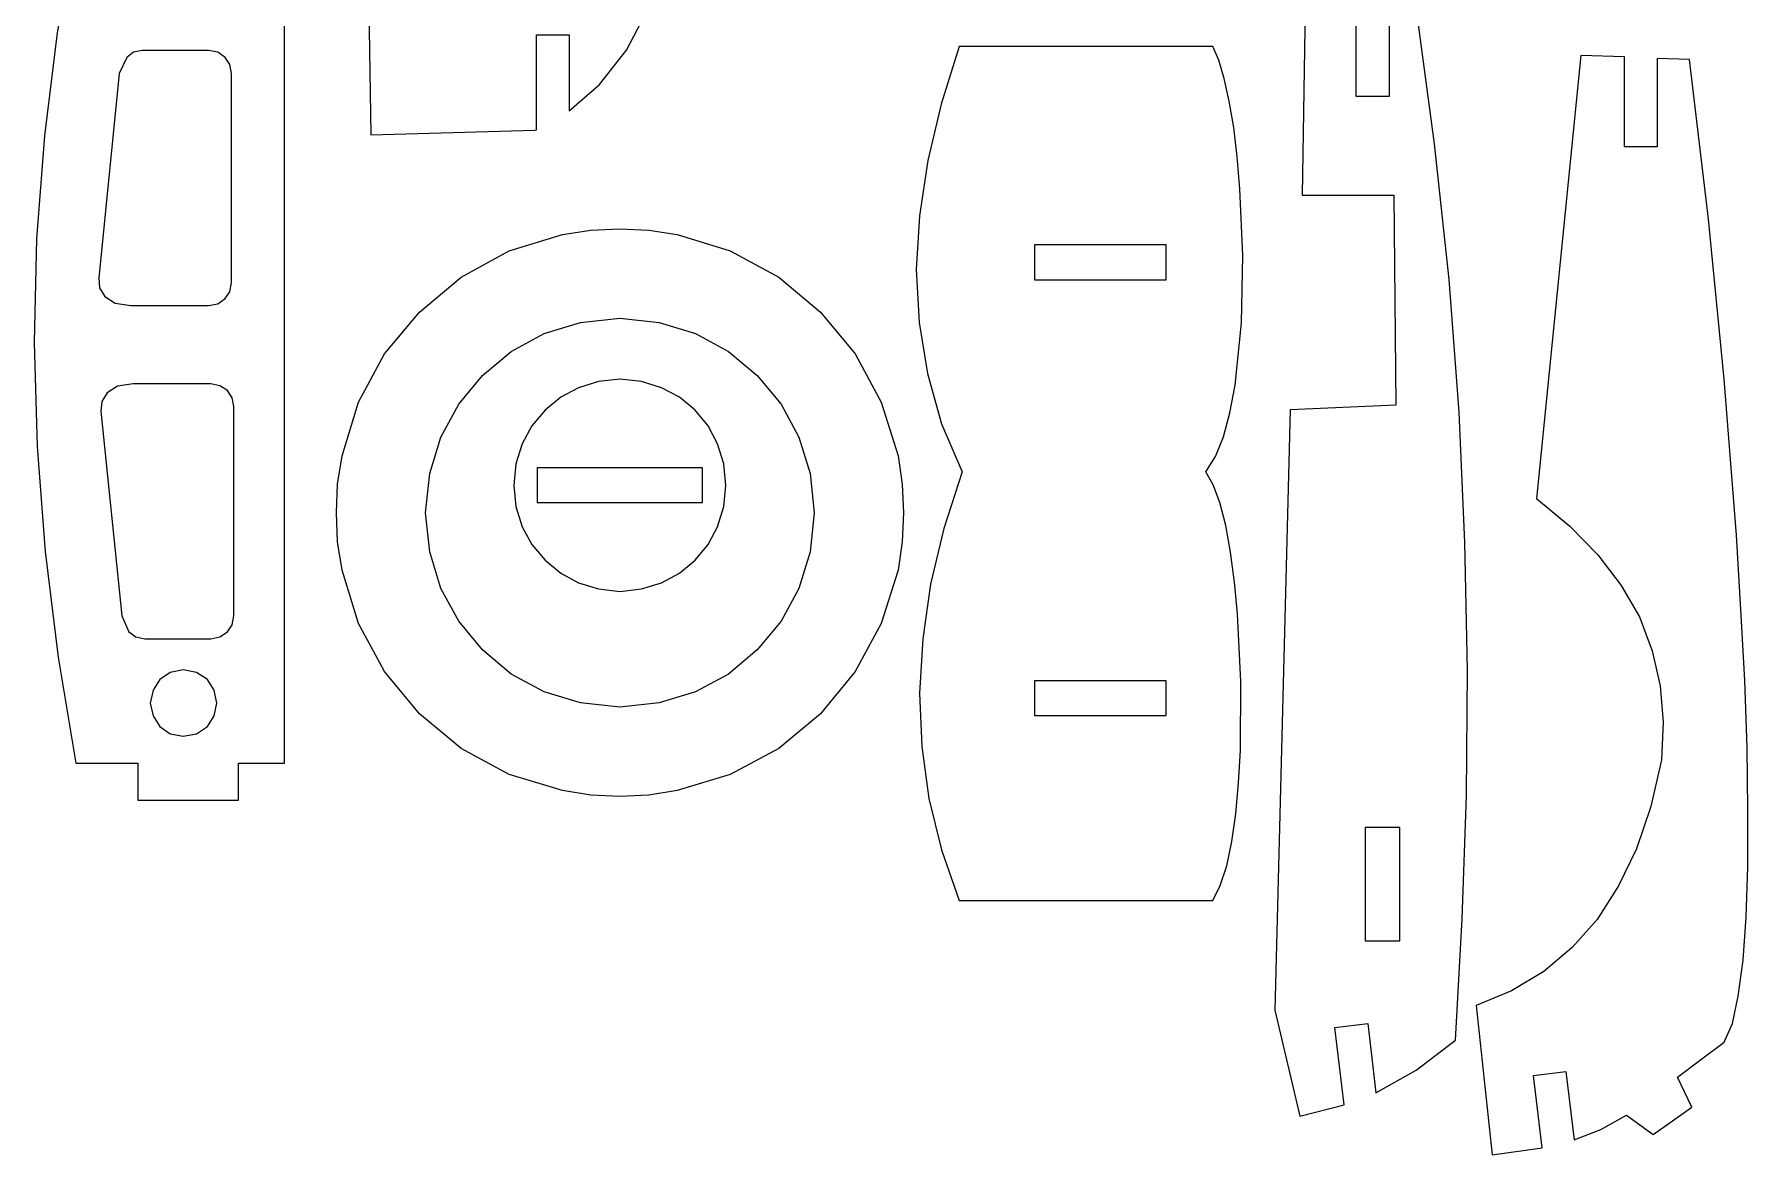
# Model space of a CAD drawing. Header units: millimetres. Extents: x -414 to 680, y -96 to 670.
# Drawn here: x -410.4 to -213.6, y -95.8 to 32.8 of the extents above; entities that cross this region are included whole.
import ezdxf

# ---------------------------------------------------------------- set-up
doc = ezdxf.new("R2010")
doc.units = ezdxf.units.MM
doc.header["$MEASUREMENT"] = 0
doc.layers.add('Camada 1', color=7, linetype='Continuous')

msp = doc.modelspace()

# ---------------------------------------------------------------- linework, layer by layer
at = {"layer": 'Camada 1', "color": 250, "lineweight": 9}
for points, knots in [([(-372.0367, 40.6707), (-372.0367, 40.6707), (-365.7243, 43.1401), (-365.7243, 43.1401), (-365.7243, 43.1401), (-365.7243, 43.1401), (-360.2936, 46.2433), (-360.2936, 46.2433), (-360.2936, 46.2433), (-360.2936, 46.2433), (-355.6728, 49.9464), (-355.6728, 49.9464), (-355.6728, 49.9464), (-355.6728, 49.9464), (-352.0057, 54.3193), (-352.0057, 54.3193), (-352.0057, 54.3193), (-352.0057, 54.3193), (-349.2544, 59.398), (-349.2544, 59.398), (-349.2544, 59.398), (-349.2544, 59.398), (-347.5248, 65.2186), (-347.5248, 65.2186), (-347.5248, 65.2186), (-347.5248, 65.2186), (-346.891, 71.7789), (-346.891, 71.7789), (-346.891, 71.7789), (-346.891, 71.7789), (-347.2429, 79.1851), (-347.2429, 79.1851), (-347.2429, 79.1851), (-347.2429, 79.1851), (-348.9005, 83.1701), (-348.9005, 83.1701), (-348.9005, 83.1701), (-348.9005, 83.1701), (-350.7, 86.7672), (-350.7, 86.7672), (-350.7, 86.7672), (-350.7, 86.7672), (-352.6755, 89.9764), (-352.6755, 89.9764), (-352.6755, 89.9764), (-352.6755, 89.9764), (-354.721, 92.8337), (-354.721, 92.8337), (-354.721, 92.8337), (-354.721, 92.8337), (-356.9425, 95.373), (-356.9425, 95.373), (-356.9425, 95.373), (-356.9425, 95.373), (-359.3399, 97.5945), (-359.3399, 97.5945), (-359.3399, 97.5945), (-359.3399, 97.5945), (-364.3486, 101.0876), (-364.3486, 101.0876), (-364.3486, 101.0876), (-364.3486, 101.0876), (-369.8512, 103.415), (-369.8512, 103.415), (-369.8512, 103.415), (-369.8512, 103.415), (-375.7398, 104.7187), (-375.7398, 104.7187), (-375.7398, 104.7187), (-375.7398, 104.7187), (-382.0182, 105.1066), (-382.0182, 105.1066), (-382.0182, 105.1066), (-382.0182, 105.1066), (-388.5786, 104.6487), (-388.5786, 104.6487), (-388.5786, 104.6487), (-388.5786, 104.6487), (-388.5786, 112.7967), (-388.5786, 112.7967), (-388.5786, 112.7967), (-388.5786, 112.7967), (-386.3211, 115.7939), (-386.3211, 115.7939), (-386.3211, 115.7939), (-386.3211, 115.7939), (-383.6058, 117.8034), (-383.6058, 117.8034), (-383.6058, 117.8034), (-383.6058, 117.8034), (-380.3966, 118.8272), (-380.3966, 118.8272), (-380.3966, 118.8272), (-380.3966, 118.8272), (-376.6935, 118.8272), (-376.6935, 118.8272), (-376.6935, 118.8272), (-376.6935, 118.8272), (-376.6935, 112.0549), (-376.6935, 112.0549), (-376.6935, 112.0549), (-376.6935, 112.0549), (-372.9185, 112.0549), (-372.9185, 112.0549), (-372.9185, 112.0549), (-372.9185, 112.0549), (-372.9185, 118.0154), (-372.9185, 118.0154), (-372.9185, 118.0154), (-372.9185, 118.0154), (-372.4966, 117.9094), (-372.4966, 117.9094), (-372.4966, 117.9094), (-372.4966, 117.9094), (-364.9125, 113.1126), (-364.9125, 113.1126), (-364.9125, 113.1126), (-364.9125, 113.1126), (-358.2821, 108.2118), (-358.2821, 108.2118), (-358.2821, 108.2118), (-358.2821, 108.2118), (-352.5336, 103.3091), (-352.5336, 103.3091), (-352.5336, 103.3091), (-352.5336, 103.3091), (-347.7728, 98.4063), (-347.7728, 98.4063), (-347.7728, 98.4063), (-347.7728, 98.4063), (-343.8937, 93.3975), (-343.8937, 93.3975), (-343.8937, 93.3975), (-343.8937, 93.3975), (-340.8605, 88.4608), (-340.8605, 88.4608), (-340.8605, 88.4608), (-340.8605, 88.4608), (-338.673, 83.416), (-338.673, 83.416), (-338.673, 83.416), (-338.673, 83.416), (-337.3674, 78.4093), (-337.3674, 78.4093), (-337.3674, 78.4093), (-337.3674, 78.4093), (-336.6635, 72.6247), (-336.6635, 72.6247), (-336.6635, 72.6247), (-336.6635, 72.6247), (-336.2036, 67.2281), (-336.2036, 67.2281), (-336.2036, 67.2281), (-336.2036, 67.2281), (-335.9577, 62.1494), (-335.9577, 62.1494), (-335.9577, 62.1494), (-335.9577, 62.1494), (-335.9577, 57.4245), (-335.9577, 57.4245), (-335.9577, 57.4245), (-335.9577, 57.4245), (-336.1337, 53.1216), (-336.1337, 53.1216), (-336.1337, 53.1216), (-336.1337, 53.1216), (-336.5216, 49.0306), (-336.5216, 49.0306), (-336.5216, 49.0306), (-336.5216, 49.0306), (-337.8612, 41.8704), (-337.8612, 41.8704), (-337.8612, 41.8704), (-337.8612, 41.8704), (-339.8008, 35.9099), (-339.8008, 35.9099), (-339.8008, 35.9099), (-339.8008, 35.9099), (-342.3761, 31.0071), (-342.3761, 31.0071), (-342.3761, 31.0071), (-342.3761, 31.0071), (-345.4793, 27.0581), (-345.4793, 27.0581), (-345.4793, 27.0581), (-345.4793, 27.0581), (-348.9725, 24.0589), (-348.9725, 24.0589), (-348.9725, 24.0589), (-348.9725, 24.0589), (-348.9725, 32.7707), (-348.9725, 32.7707), (-348.9725, 32.7707), (-348.9725, 32.7707), (-352.7095, 32.7707), (-352.7095, 32.7707), (-352.7095, 32.7707), (-352.7095, 32.7707), (-352.7095, 21.8734), (-352.7095, 21.8734), (-352.7095, 21.8734), (-352.7095, 21.8734), (-352.8855, 21.8374), (-352.8855, 21.8374), (-352.8855, 21.8374), (-352.8855, 21.8374), (-371.7548, 21.3076), (-371.7548, 21.3076), (-371.7548, 21.3076), (-371.7548, 21.3076), (-372.0367, 40.6707), (-372.0367, 40.6707)], [0, 0, 0, 0, 0.01851852, 0.01851852, 0.01851852, 0.01851852, 0.03703704, 0.03703704, 0.03703704, 0.03703704, 0.05555556, 0.05555556, 0.05555556, 0.05555556, 0.07407407, 0.07407407, 0.07407407, 0.07407407, 0.09259259, 0.09259259, 0.09259259, 0.09259259, 0.11111111, 0.11111111, 0.11111111, 0.11111111, 0.12962963, 0.12962963, 0.12962963, 0.12962963, 0.14814815, 0.14814815, 0.14814815, 0.14814815, 0.16666667, 0.16666667, 0.16666667, 0.16666667, 0.18518519, 0.18518519, 0.18518519, 0.18518519, 0.2037037, 0.2037037, 0.2037037, 0.2037037, 0.22222222, 0.22222222, 0.22222222, 0.22222222, 0.24074074, 0.24074074, 0.24074074, 0.24074074, 0.25925926, 0.25925926, 0.25925926, 0.25925926, 0.27777778, 0.27777778, 0.27777778, 0.27777778, 0.2962963, 0.2962963, 0.2962963, 0.2962963, 0.31481481, 0.31481481, 0.31481481, 0.31481481, 0.33333333, 0.33333333, 0.33333333, 0.33333333, 0.35185185, 0.35185185, 0.35185185, 0.35185185, 0.37037037, 0.37037037, 0.37037037, 0.37037037, 0.38888889, 0.38888889, 0.38888889, 0.38888889, 0.40740741, 0.40740741, 0.40740741, 0.40740741, 0.42592593, 0.42592593, 0.42592593, 0.42592593, 0.44444444, 0.44444444, 0.44444444, 0.44444444, 0.46296296, 0.46296296, 0.46296296, 0.46296296, 0.48148148, 0.48148148, 0.48148148, 0.48148148, 0.5, 0.5, 0.5, 0.5, 0.51851852, 0.51851852, 0.51851852, 0.51851852, 0.53703704, 0.53703704, 0.53703704, 0.53703704, 0.55555556, 0.55555556, 0.55555556, 0.55555556, 0.57407407, 0.57407407, 0.57407407, 0.57407407, 0.59259259, 0.59259259, 0.59259259, 0.59259259, 0.61111111, 0.61111111, 0.61111111, 0.61111111, 0.62962963, 0.62962963, 0.62962963, 0.62962963, 0.64814815, 0.64814815, 0.64814815, 0.64814815, 0.66666667, 0.66666667, 0.66666667, 0.66666667, 0.68518519, 0.68518519, 0.68518519, 0.68518519, 0.7037037, 0.7037037, 0.7037037, 0.7037037, 0.72222222, 0.72222222, 0.72222222, 0.72222222, 0.74074074, 0.74074074, 0.74074074, 0.74074074, 0.75925926, 0.75925926, 0.75925926, 0.75925926, 0.77777778, 0.77777778, 0.77777778, 0.77777778, 0.7962963, 0.7962963, 0.7962963, 0.7962963, 0.81481481, 0.81481481, 0.81481481, 0.81481481, 0.83333333, 0.83333333, 0.83333333, 0.83333333, 0.85185185, 0.85185185, 0.85185185, 0.85185185, 0.87037037, 0.87037037, 0.87037037, 0.87037037, 0.88888889, 0.88888889, 0.88888889, 0.88888889, 0.90740741, 0.90740741, 0.90740741, 0.90740741, 0.92592593, 0.92592593, 0.92592593, 0.92592593, 0.94444444, 0.94444444, 0.94444444, 0.94444444, 0.96296296, 0.96296296, 0.96296296, 0.96296296, 1, 1, 1, 1]), ([(-397.9965, 48.6565), (-397.9965, 48.6565), (-386.8852, 49.0804), (-386.8852, 49.0804), (-386.8852, 49.0804), (-386.8852, 49.0804), (-386.9572, 44.7074), (-386.9572, 44.7074), (-386.9572, 44.7074), (-386.9572, 44.7074), (-381.6665, 44.7074), (-381.6665, 44.7074), (-381.6665, 44.7074), (-381.6665, 44.7074), (-381.6665, -50.8727), (-381.6665, -50.8727), (-381.6665, -50.8727), (-381.6665, -50.8727), (-386.9572, -50.8727), (-386.9572, -50.8727), (-386.9572, -50.8727), (-386.9572, -50.8727), (-386.9572, -55.1036), (-386.9572, -55.1036), (-386.9572, -55.1036), (-386.9572, -55.1036), (-398.5243, -55.1036), (-398.5243, -55.1036), (-398.5243, -55.1036), (-398.5243, -55.1036), (-398.5243, -50.8727), (-398.5243, -50.8727), (-398.5243, -50.8727), (-398.5243, -50.8727), (-405.6486, -50.8727), (-405.6486, -50.8727), (-405.6486, -50.8727), (-405.6486, -50.8727), (-407.6601, -38.7037), (-407.6601, -38.7037), (-407.6601, -38.7037), (-407.6601, -38.7037), (-409.1757, -26.5727), (-409.1757, -26.5727), (-409.1757, -26.5727), (-409.1757, -26.5727), (-410.0575, -14.5098), (-410.0575, -14.5098), (-410.0575, -14.5098), (-410.0575, -14.5098), (-410.4094, -2.5547), (-410.4094, -2.5547), (-410.4094, -2.5547), (-410.4094, -2.5547), (-410.1634, 9.3663), (-410.1634, 9.3663), (-410.1634, 9.3663), (-410.1634, 9.3663), (-409.2457, 21.1813), (-409.2457, 21.1813), (-409.2457, 21.1813), (-409.2457, 21.1813), (-407.766, 32.9964), (-407.766, 32.9964), (-407.766, 32.9964), (-407.766, 32.9964), (-405.6486, 44.7074), (-405.6486, 44.7074), (-405.6486, 44.7074), (-405.6486, 44.7074), (-398.5243, 44.7074), (-398.5243, 44.7074), (-398.5243, 44.7074), (-398.5243, 44.7074), (-397.9965, 48.6565), (-397.9965, 48.6565)], [0, 0, 0, 0, 0.05, 0.05, 0.05, 0.05, 0.1, 0.1, 0.1, 0.1, 0.15, 0.15, 0.15, 0.15, 0.2, 0.2, 0.2, 0.2, 0.25, 0.25, 0.25, 0.25, 0.3, 0.3, 0.3, 0.3, 0.35, 0.35, 0.35, 0.35, 0.4, 0.4, 0.4, 0.4, 0.45, 0.45, 0.45, 0.45, 0.5, 0.5, 0.5, 0.5, 0.55, 0.55, 0.55, 0.55, 0.6, 0.6, 0.6, 0.6, 0.65, 0.65, 0.65, 0.65, 0.7, 0.7, 0.7, 0.7, 0.75, 0.75, 0.75, 0.75, 0.8, 0.8, 0.8, 0.8, 0.85, 0.85, 0.85, 0.85, 0.9, 0.9, 0.9, 0.9, 1, 1, 1, 1]), ([(-267.8694, -79.2261), (-267.8694, -79.2261), (-266.1418, -10.2753), (-266.1418, -10.2753), (-266.1418, -10.2753), (-266.1418, -10.2753), (-253.9749, -9.7455), (-253.9749, -9.7455), (-253.9749, -9.7455), (-253.9749, -9.7455), (-254.2208, 14.3785), (-254.2208, 14.3785), (-254.2208, 14.3785), (-254.2208, 14.3785), (-264.7322, 14.3785), (-264.7322, 14.3785), (-264.7322, 14.3785), (-264.7322, 14.3785), (-264.4143, 35.9271), (-264.4143, 35.9271), (-264.4143, 35.9271), (-264.4143, 35.9271), (-258.5237, 36.0691), (-258.5237, 36.0691), (-258.5237, 36.0691), (-258.5237, 36.0691), (-258.5237, 25.6997), (-258.5237, 25.6997), (-258.5237, 25.6997), (-258.5237, 25.6997), (-254.7507, 25.6997), (-254.7507, 25.6997), (-254.7507, 25.6997), (-254.7507, 25.6997), (-254.7507, 36.1391), (-254.7507, 36.1391), (-254.7507, 36.1391), (-254.7507, 36.1391), (-251.6814, 36.209), (-251.6814, 36.209), (-251.6814, 36.209), (-251.6814, 36.209), (-249.53, 20.269), (-249.53, 20.269), (-249.53, 20.269), (-249.53, 20.269), (-247.8724, 4.6789), (-247.8724, 4.6789), (-247.8724, 4.6789), (-247.8724, 4.6789), (-246.7087, -10.5573), (-246.7087, -10.5573), (-246.7087, -10.5573), (-246.7087, -10.5573), (-246.0389, -25.5115), (-246.0389, -25.5115), (-246.0389, -25.5115), (-246.0389, -25.5115), (-245.7569, -40.1819), (-245.7569, -40.1819), (-245.7569, -40.1819), (-245.7569, -40.1819), (-245.8629, -54.5723), (-245.8629, -54.5723), (-245.8629, -54.5723), (-245.8629, -54.5723), (-246.3568, -68.7507), (-246.3568, -68.7507), (-246.3568, -68.7507), (-246.3568, -68.7507), (-247.1326, -82.6812), (-247.1326, -82.6812), (-247.1326, -82.6812), (-247.1326, -82.6812), (-251.6475, -86.1384), (-251.6475, -86.1384), (-251.6475, -86.1384), (-251.6475, -86.1384), (-256.2663, -88.7117), (-256.2663, -88.7117), (-256.2663, -88.7117), (-256.2663, -88.7117), (-257.2201, -80.7777), (-257.2201, -80.7777), (-257.2201, -80.7777), (-257.2201, -80.7777), (-260.9931, -81.2356), (-260.9931, -81.2356), (-260.9931, -81.2356), (-260.9931, -81.2356), (-259.9354, -90.1234), (-259.9354, -90.1234), (-259.9354, -90.1234), (-259.9354, -90.1234), (-265.0141, -91.4291), (-265.0141, -91.4291), (-265.0141, -91.4291), (-265.0141, -91.4291), (-267.8694, -79.2261), (-267.8694, -79.2261)], [0, 0, 0, 0, 0.03846154, 0.03846154, 0.03846154, 0.03846154, 0.07692308, 0.07692308, 0.07692308, 0.07692308, 0.11538462, 0.11538462, 0.11538462, 0.11538462, 0.15384615, 0.15384615, 0.15384615, 0.15384615, 0.19230769, 0.19230769, 0.19230769, 0.19230769, 0.23076923, 0.23076923, 0.23076923, 0.23076923, 0.26923077, 0.26923077, 0.26923077, 0.26923077, 0.30769231, 0.30769231, 0.30769231, 0.30769231, 0.34615385, 0.34615385, 0.34615385, 0.34615385, 0.38461538, 0.38461538, 0.38461538, 0.38461538, 0.42307692, 0.42307692, 0.42307692, 0.42307692, 0.46153846, 0.46153846, 0.46153846, 0.46153846, 0.5, 0.5, 0.5, 0.5, 0.53846154, 0.53846154, 0.53846154, 0.53846154, 0.57692308, 0.57692308, 0.57692308, 0.57692308, 0.61538462, 0.61538462, 0.61538462, 0.61538462, 0.65384615, 0.65384615, 0.65384615, 0.65384615, 0.69230769, 0.69230769, 0.69230769, 0.69230769, 0.73076923, 0.73076923, 0.73076923, 0.73076923, 0.76923077, 0.76923077, 0.76923077, 0.76923077, 0.80769231, 0.80769231, 0.80769231, 0.80769231, 0.84615385, 0.84615385, 0.84615385, 0.84615385, 0.88461538, 0.88461538, 0.88461538, 0.88461538, 0.92307692, 0.92307692, 0.92307692, 0.92307692, 1, 1, 1, 1]), ([(-403.0032, 4.8534), (-403.0032, 4.8534), (-400.6398, 28.3415), (-400.6398, 28.3415), (-400.6398, 28.3415), (-400.6398, 28.3415), (-399.794, 30.1751), (-399.794, 30.1751), (-399.794, 30.1751), (-399.794, 30.1751), (-399.0182, 30.7749), (-399.0182, 30.7749), (-399.0182, 30.7749), (-399.0182, 30.7749), (-397.9965, 30.9869), (-397.9965, 30.9869), (-397.9965, 30.9869), (-397.9965, 30.9869), (-390.3784, 30.9869), (-390.3784, 30.9869), (-390.3784, 30.9869), (-390.3784, 30.9869), (-389.3186, 30.7749), (-389.3186, 30.7749), (-389.3186, 30.7749), (-389.3186, 30.7749), (-388.4728, 30.1751), (-388.4728, 30.1751), (-388.4728, 30.1751), (-388.4728, 30.1751), (-387.943, 29.3653), (-387.943, 29.3653), (-387.943, 29.3653), (-387.943, 29.3653), (-387.733, 28.3415), (-387.733, 28.3415), (-387.733, 28.3415), (-387.733, 28.3415), (-387.733, 4.3235), (-387.733, 4.3235), (-387.733, 4.3235), (-387.733, 4.3235), (-387.943, 3.2658), (-387.943, 3.2658), (-387.943, 3.2658), (-387.943, 3.2658), (-388.4728, 2.49), (-388.4728, 2.49), (-388.4728, 2.49), (-388.4728, 2.49), (-389.3186, 1.8901), (-389.3186, 1.8901), (-389.3186, 1.8901), (-389.3186, 1.8901), (-390.3784, 1.6782), (-390.3784, 1.6782), (-390.3784, 1.6782), (-390.3784, 1.6782), (-399.3001, 1.6782), (-399.3001, 1.6782), (-399.3001, 1.6782), (-399.3001, 1.6782), (-401.1337, 1.9601), (-401.1337, 1.9601), (-401.1337, 1.9601), (-401.1337, 1.9601), (-402.2974, 2.7359), (-402.2974, 2.7359), (-402.2974, 2.7359), (-402.2974, 2.7359), (-402.8972, 3.7237), (-402.8972, 3.7237), (-402.8972, 3.7237), (-402.8972, 3.7237), (-403.0032, 4.8534), (-403.0032, 4.8534)], [0, 0, 0, 0, 0.05, 0.05, 0.05, 0.05, 0.1, 0.1, 0.1, 0.1, 0.15, 0.15, 0.15, 0.15, 0.2, 0.2, 0.2, 0.2, 0.25, 0.25, 0.25, 0.25, 0.3, 0.3, 0.3, 0.3, 0.35, 0.35, 0.35, 0.35, 0.4, 0.4, 0.4, 0.4, 0.45, 0.45, 0.45, 0.45, 0.5, 0.5, 0.5, 0.5, 0.55, 0.55, 0.55, 0.55, 0.6, 0.6, 0.6, 0.6, 0.65, 0.65, 0.65, 0.65, 0.7, 0.7, 0.7, 0.7, 0.75, 0.75, 0.75, 0.75, 0.8, 0.8, 0.8, 0.8, 0.85, 0.85, 0.85, 0.85, 0.9, 0.9, 0.9, 0.9, 1, 1, 1, 1]), ([(-306.2065, 24.7967), (-306.2065, 24.7967), (-304.161, 31.429), (-304.161, 31.429), (-304.161, 31.429), (-304.161, 31.429), (-274.9943, 31.429), (-274.9943, 31.429), (-274.9943, 31.429), (-274.9943, 31.429), (-274.3245, 29.8754), (-274.3245, 29.8754), (-274.3245, 29.8754), (-274.3245, 29.8754), (-273.6886, 27.7599), (-273.6886, 27.7599), (-273.6886, 27.7599), (-273.6886, 27.7599), (-273.1248, 25.1506), (-273.1248, 25.1506), (-273.1248, 25.1506), (-273.1248, 25.1506), (-272.5949, 22.1514), (-272.5949, 22.1514), (-272.5949, 22.1514), (-272.5949, 22.1514), (-272.207, 18.7662), (-272.207, 18.7662), (-272.207, 18.7662), (-272.207, 18.7662), (-271.8891, 15.0991), (-271.8891, 15.0991), (-271.8891, 15.0991), (-271.8891, 15.0991), (-271.5731, 7.445), (-271.5731, 7.445), (-271.5731, 7.445), (-271.5731, 7.445), (-271.7131, -0.313), (-271.7131, -0.313), (-271.7131, -0.313), (-271.7131, -0.313), (-272.4549, -7.4732), (-272.4549, -7.4732), (-272.4549, -7.4732), (-272.4549, -7.4732), (-273.0548, -10.6484), (-273.0548, -10.6484), (-273.0548, -10.6484), (-273.0548, -10.6484), (-273.7946, -13.3998), (-273.7946, -13.3998), (-273.7946, -13.3998), (-273.7946, -13.3998), (-274.7124, -15.6552), (-274.7124, -15.6552), (-274.7124, -15.6552), (-274.7124, -15.6552), (-275.8041, -17.4188), (-275.8041, -17.4188), (-275.8041, -17.4188), (-275.8041, -17.4188), (-274.9583, -18.9004), (-274.9583, -18.9004), (-274.9583, -18.9004), (-274.9583, -18.9004), (-274.2185, -20.9459), (-274.2185, -20.9459), (-274.2185, -20.9459), (-274.2185, -20.9459), (-273.5127, -23.5912), (-273.5127, -23.5912), (-273.5127, -23.5912), (-273.5127, -23.5912), (-272.9828, -26.6245), (-272.9828, -26.6245), (-272.9828, -26.6245), (-272.9828, -26.6245), (-272.5249, -30.0816), (-272.5249, -30.0816), (-272.5249, -30.0816), (-272.5249, -30.0816), (-272.173, -33.7147), (-272.173, -33.7147), (-272.173, -33.7147), (-272.173, -33.7147), (-271.7851, -41.5087), (-271.7851, -41.5087), (-271.7851, -41.5087), (-271.7851, -41.5087), (-271.8191, -49.3728), (-271.8191, -49.3728), (-271.8191, -49.3728), (-271.8191, -49.3728), (-272.067, -53.1118), (-272.067, -53.1118), (-272.067, -53.1118), (-272.067, -53.1118), (-272.3489, -56.6729), (-272.3489, -56.6729), (-272.3489, -56.6729), (-272.3489, -56.6729), (-272.8428, -59.8481), (-272.8428, -59.8481), (-272.8428, -59.8481), (-272.8428, -59.8481), (-273.4067, -62.6694), (-273.4067, -62.6694), (-273.4067, -62.6694), (-273.4067, -62.6694), (-274.1825, -64.9269), (-274.1825, -64.9269), (-274.1825, -64.9269), (-274.1825, -64.9269), (-274.9943, -66.6544), (-274.9943, -66.6544), (-274.9943, -66.6544), (-274.9943, -66.6544), (-304.161, -66.6544), (-304.161, -66.6544), (-304.161, -66.6544), (-304.161, -66.6544), (-306.1705, -60.8359), (-306.1705, -60.8359), (-306.1705, -60.8359), (-306.1705, -60.8359), (-307.6181, -54.9094), (-307.6181, -54.9094), (-307.6181, -54.9094), (-307.6181, -54.9094), (-308.4279, -48.9509), (-308.4279, -48.9509), (-308.4279, -48.9509), (-308.4279, -48.9509), (-308.7099, -42.8124), (-308.7099, -42.8124), (-308.7099, -42.8124), (-308.7099, -42.8124), (-308.322, -36.606), (-308.322, -36.606), (-308.322, -36.606), (-308.322, -36.606), (-307.4402, -30.3275), (-307.4402, -30.3275), (-307.4402, -30.3275), (-307.4402, -30.3275), (-305.9246, -23.9091), (-305.9246, -23.9091), (-305.9246, -23.9091), (-305.9246, -23.9091), (-303.8091, -17.4188), (-303.8091, -17.4188), (-303.8091, -17.4188), (-303.8091, -17.4188), (-306.1705, -11.8821), (-306.1705, -11.8821), (-306.1705, -11.8821), (-306.1705, -11.8821), (-307.7941, -6.1336), (-307.7941, -6.1336), (-307.7941, -6.1336), (-307.7941, -6.1336), (-308.7458, -0.2431), (-308.7458, -0.2431), (-308.7458, -0.2431), (-308.7458, -0.2431), (-309.0978, 5.8234), (-309.0978, 5.8234), (-309.0978, 5.8234), (-309.0978, 5.8234), (-308.7099, 11.9939), (-308.7099, 11.9939), (-308.7099, 11.9939), (-308.7099, 11.9939), (-307.7581, 18.3423), (-307.7581, 18.3423), (-307.7581, 18.3423), (-307.7581, 18.3423), (-306.2065, 24.7967), (-306.2065, 24.7967)], [0, 0, 0, 0, 0.02173913, 0.02173913, 0.02173913, 0.02173913, 0.04347826, 0.04347826, 0.04347826, 0.04347826, 0.06521739, 0.06521739, 0.06521739, 0.06521739, 0.08695652, 0.08695652, 0.08695652, 0.08695652, 0.10869565, 0.10869565, 0.10869565, 0.10869565, 0.13043478, 0.13043478, 0.13043478, 0.13043478, 0.15217391, 0.15217391, 0.15217391, 0.15217391, 0.17391304, 0.17391304, 0.17391304, 0.17391304, 0.19565217, 0.19565217, 0.19565217, 0.19565217, 0.2173913, 0.2173913, 0.2173913, 0.2173913, 0.23913043, 0.23913043, 0.23913043, 0.23913043, 0.26086957, 0.26086957, 0.26086957, 0.26086957, 0.2826087, 0.2826087, 0.2826087, 0.2826087, 0.30434783, 0.30434783, 0.30434783, 0.30434783, 0.32608696, 0.32608696, 0.32608696, 0.32608696, 0.34782609, 0.34782609, 0.34782609, 0.34782609, 0.36956522, 0.36956522, 0.36956522, 0.36956522, 0.39130435, 0.39130435, 0.39130435, 0.39130435, 0.41304348, 0.41304348, 0.41304348, 0.41304348, 0.43478261, 0.43478261, 0.43478261, 0.43478261, 0.45652174, 0.45652174, 0.45652174, 0.45652174, 0.47826087, 0.47826087, 0.47826087, 0.47826087, 0.5, 0.5, 0.5, 0.5, 0.52173913, 0.52173913, 0.52173913, 0.52173913, 0.54347826, 0.54347826, 0.54347826, 0.54347826, 0.56521739, 0.56521739, 0.56521739, 0.56521739, 0.58695652, 0.58695652, 0.58695652, 0.58695652, 0.60869565, 0.60869565, 0.60869565, 0.60869565, 0.63043478, 0.63043478, 0.63043478, 0.63043478, 0.65217391, 0.65217391, 0.65217391, 0.65217391, 0.67391304, 0.67391304, 0.67391304, 0.67391304, 0.69565217, 0.69565217, 0.69565217, 0.69565217, 0.7173913, 0.7173913, 0.7173913, 0.7173913, 0.73913043, 0.73913043, 0.73913043, 0.73913043, 0.76086957, 0.76086957, 0.76086957, 0.76086957, 0.7826087, 0.7826087, 0.7826087, 0.7826087, 0.80434783, 0.80434783, 0.80434783, 0.80434783, 0.82608696, 0.82608696, 0.82608696, 0.82608696, 0.84782609, 0.84782609, 0.84782609, 0.84782609, 0.86956522, 0.86956522, 0.86956522, 0.86956522, 0.89130435, 0.89130435, 0.89130435, 0.89130435, 0.91304348, 0.91304348, 0.91304348, 0.91304348, 0.93478261, 0.93478261, 0.93478261, 0.93478261, 0.95652174, 0.95652174, 0.95652174, 0.95652174, 1, 1, 1, 1]), ([(-242.8996, -95.838), (-242.8996, -95.838), (-244.7692, -78.6962), (-244.7692, -78.6962), (-244.7692, -78.6962), (-244.7692, -78.6962), (-240.6782, -77.0027), (-240.6782, -77.0027), (-240.6782, -77.0027), (-240.6782, -77.0027), (-236.9751, -74.7812), (-236.9751, -74.7812), (-236.9751, -74.7812), (-236.9751, -74.7812), (-233.7299, -72.0299), (-233.7299, -72.0299), (-233.7299, -72.0299), (-233.7299, -72.0299), (-230.8387, -68.8207), (-230.8387, -68.8207), (-230.8387, -68.8207), (-230.8387, -68.8207), (-228.4053, -64.9757), (-228.4053, -64.9757), (-228.4053, -64.9757), (-228.4053, -64.9757), (-226.3238, -60.7087), (-226.3238, -60.7087), (-226.3238, -60.7087), (-226.3238, -60.7087), (-224.7002, -55.842), (-224.7002, -55.842), (-224.7002, -55.842), (-224.7002, -55.842), (-223.4665, -50.4813), (-223.4665, -50.4813), (-223.4665, -50.4813), (-223.4665, -50.4813), (-223.2546, -46.1424), (-223.2546, -46.1424), (-223.2546, -46.1424), (-223.2546, -46.1424), (-223.6085, -41.9814), (-223.6085, -41.9814), (-223.6085, -41.9814), (-223.6085, -41.9814), (-224.5242, -37.9604), (-224.5242, -37.9604), (-224.5242, -37.9604), (-224.5242, -37.9604), (-226.0059, -34.0814), (-226.0059, -34.0814), (-226.0059, -34.0814), (-226.0059, -34.0814), (-228.0873, -30.4483), (-228.0873, -30.4483), (-228.0873, -30.4483), (-228.0873, -30.4483), (-230.7667, -26.9572), (-230.7667, -26.9572), (-230.7667, -26.9572), (-230.7667, -26.9572), (-234.0119, -23.642), (-234.0119, -23.642), (-234.0119, -23.642), (-234.0119, -23.642), (-237.8209, -20.4668), (-237.8209, -20.4668), (-237.8209, -20.4668), (-237.8209, -20.4668), (-232.7422, 30.3905), (-232.7422, 30.3905), (-232.7422, 30.3905), (-232.7422, 30.3905), (-227.6994, 30.2505), (-227.6994, 30.2505), (-227.6994, 30.2505), (-227.6994, 30.2505), (-227.6994, 19.9151), (-227.6994, 19.9151), (-227.6994, 19.9151), (-227.6994, 19.9151), (-223.9604, 19.9151), (-223.9604, 19.9151), (-223.9604, 19.9151), (-223.9604, 19.9151), (-223.9604, 30.0726), (-223.9604, 30.0726), (-223.9604, 30.0726), (-223.9604, 30.0726), (-220.2573, 29.9326), (-220.2573, 29.9326), (-220.2573, 29.9326), (-220.2573, 29.9326), (-218.0699, 11.5932), (-218.0699, 11.5932), (-218.0699, 11.5932), (-218.0699, 11.5932), (-216.2723, -6.7822), (-216.2723, -6.7822), (-216.2723, -6.7822), (-216.2723, -6.7822), (-214.8607, -24.6997), (-214.8607, -24.6997), (-214.8607, -24.6997), (-214.8607, -24.6997), (-214.3328, -33.2336), (-214.3328, -33.2336), (-214.3328, -33.2336), (-214.3328, -33.2336), (-213.9089, -41.3816), (-213.9089, -41.3816), (-213.9089, -41.3816), (-213.9089, -41.3816), (-213.627, -49.0696), (-213.627, -49.0696), (-213.627, -49.0696), (-213.627, -49.0696), (-213.557, -56.1939), (-213.557, -56.1939), (-213.557, -56.1939), (-213.557, -56.1939), (-213.557, -62.7902), (-213.557, -62.7902), (-213.557, -62.7902), (-213.557, -62.7902), (-213.7329, -68.5388), (-213.7329, -68.5388), (-213.7329, -68.5388), (-213.7329, -68.5388), (-214.0848, -73.5115), (-214.0848, -73.5115), (-214.0848, -73.5115), (-214.0848, -73.5115), (-214.6487, -77.6385), (-214.6487, -77.6385), (-214.6487, -77.6385), (-214.6487, -77.6385), (-215.3205, -80.7777), (-215.3205, -80.7777), (-215.3205, -80.7777), (-215.3205, -80.7777), (-216.2723, -82.8932), (-216.2723, -82.8932), (-216.2723, -82.8932), (-216.2723, -82.8932), (-218.9876, -84.9387), (-218.9876, -84.9387), (-218.9876, -84.9387), (-218.9876, -84.9387), (-221.633, -86.9142), (-221.633, -86.9142), (-221.633, -86.9142), (-221.633, -86.9142), (-219.9754, -90.3693), (-219.9754, -90.3693), (-219.9754, -90.3693), (-219.9754, -90.3693), (-224.4183, -93.5085), (-224.4183, -93.5085), (-224.4183, -93.5085), (-224.4183, -93.5085), (-227.4875, -91.2871), (-227.4875, -91.2871), (-227.4875, -91.2871), (-227.4875, -91.2871), (-230.4148, -92.9447), (-230.4148, -92.9447), (-230.4148, -92.9447), (-230.4148, -92.9447), (-233.484, -94.1444), (-233.484, -94.1444), (-233.484, -94.1444), (-233.484, -94.1444), (-234.4358, -86.2783), (-234.4358, -86.2783), (-234.4358, -86.2783), (-234.4358, -86.2783), (-238.1748, -86.7382), (-238.1748, -86.7382), (-238.1748, -86.7382), (-238.1748, -86.7382), (-237.1871, -95.0601), (-237.1871, -95.0601), (-237.1871, -95.0601), (-237.1871, -95.0601), (-242.8996, -95.838), (-242.8996, -95.838)], [0, 0, 0, 0, 0.02083333, 0.02083333, 0.02083333, 0.02083333, 0.04166667, 0.04166667, 0.04166667, 0.04166667, 0.0625, 0.0625, 0.0625, 0.0625, 0.08333333, 0.08333333, 0.08333333, 0.08333333, 0.10416667, 0.10416667, 0.10416667, 0.10416667, 0.125, 0.125, 0.125, 0.125, 0.14583333, 0.14583333, 0.14583333, 0.14583333, 0.16666667, 0.16666667, 0.16666667, 0.16666667, 0.1875, 0.1875, 0.1875, 0.1875, 0.20833333, 0.20833333, 0.20833333, 0.20833333, 0.22916667, 0.22916667, 0.22916667, 0.22916667, 0.25, 0.25, 0.25, 0.25, 0.27083333, 0.27083333, 0.27083333, 0.27083333, 0.29166667, 0.29166667, 0.29166667, 0.29166667, 0.3125, 0.3125, 0.3125, 0.3125, 0.33333333, 0.33333333, 0.33333333, 0.33333333, 0.35416667, 0.35416667, 0.35416667, 0.35416667, 0.375, 0.375, 0.375, 0.375, 0.39583333, 0.39583333, 0.39583333, 0.39583333, 0.41666667, 0.41666667, 0.41666667, 0.41666667, 0.4375, 0.4375, 0.4375, 0.4375, 0.45833333, 0.45833333, 0.45833333, 0.45833333, 0.47916667, 0.47916667, 0.47916667, 0.47916667, 0.5, 0.5, 0.5, 0.5, 0.52083333, 0.52083333, 0.52083333, 0.52083333, 0.54166667, 0.54166667, 0.54166667, 0.54166667, 0.5625, 0.5625, 0.5625, 0.5625, 0.58333333, 0.58333333, 0.58333333, 0.58333333, 0.60416667, 0.60416667, 0.60416667, 0.60416667, 0.625, 0.625, 0.625, 0.625, 0.64583333, 0.64583333, 0.64583333, 0.64583333, 0.66666667, 0.66666667, 0.66666667, 0.66666667, 0.6875, 0.6875, 0.6875, 0.6875, 0.70833333, 0.70833333, 0.70833333, 0.70833333, 0.72916667, 0.72916667, 0.72916667, 0.72916667, 0.75, 0.75, 0.75, 0.75, 0.77083333, 0.77083333, 0.77083333, 0.77083333, 0.79166667, 0.79166667, 0.79166667, 0.79166667, 0.8125, 0.8125, 0.8125, 0.8125, 0.83333333, 0.83333333, 0.83333333, 0.83333333, 0.85416667, 0.85416667, 0.85416667, 0.85416667, 0.875, 0.875, 0.875, 0.875, 0.89583333, 0.89583333, 0.89583333, 0.89583333, 0.91666667, 0.91666667, 0.91666667, 0.91666667, 0.9375, 0.9375, 0.9375, 0.9375, 0.95833333, 0.95833333, 0.95833333, 0.95833333, 1, 1, 1, 1]), ([(-375.035, -28.6854), (-375.035, -28.6854), (-373.1655, -34.8219), (-373.1655, -34.8219), (-373.1655, -34.8219), (-373.1655, -34.8219), (-370.1662, -40.3245), (-370.1662, -40.3245), (-370.1662, -40.3245), (-370.1662, -40.3245), (-366.1472, -45.1913), (-366.1472, -45.1913), (-366.1472, -45.1913), (-366.1472, -45.1913), (-361.3504, -49.1784), (-361.3504, -49.1784), (-361.3504, -49.1784), (-361.3504, -49.1784), (-355.8478, -52.1757), (-355.8478, -52.1757), (-355.8478, -52.1757), (-355.8478, -52.1757), (-349.7113, -54.0092), (-349.7113, -54.0092), (-349.7113, -54.0092), (-349.7113, -54.0092), (-346.4662, -54.5391), (-346.4662, -54.5391), (-346.4662, -54.5391), (-346.4662, -54.5391), (-343.151, -54.715), (-343.151, -54.715), (-343.151, -54.715), (-343.151, -54.715), (-339.7998, -54.5391), (-339.7998, -54.5391), (-339.7998, -54.5391), (-339.7998, -54.5391), (-336.5566, -54.0092), (-336.5566, -54.0092), (-336.5566, -54.0092), (-336.5566, -54.0092), (-330.4542, -52.1757), (-330.4542, -52.1757), (-330.4542, -52.1757), (-330.4542, -52.1757), (-324.8815, -49.1784), (-324.8815, -49.1784), (-324.8815, -49.1784), (-324.8815, -49.1784), (-320.0847, -45.1913), (-320.0847, -45.1913), (-320.0847, -45.1913), (-320.0847, -45.1913), (-316.0997, -40.3245), (-316.0997, -40.3245), (-316.0997, -40.3245), (-316.0997, -40.3245), (-313.1025, -34.8219), (-313.1025, -34.8219), (-313.1025, -34.8219), (-313.1025, -34.8219), (-311.163, -28.6854), (-311.163, -28.6854), (-311.163, -28.6854), (-311.163, -28.6854), (-310.7031, -25.4422), (-310.7031, -25.4422), (-310.7031, -25.4422), (-310.7031, -25.4422), (-310.5631, -22.125), (-310.5631, -22.125), (-310.5631, -22.125), (-310.5631, -22.125), (-310.7031, -18.8099), (-310.7031, -18.8099), (-310.7031, -18.8099), (-310.7031, -18.8099), (-311.163, -15.5667), (-311.163, -15.5667), (-311.163, -15.5667), (-311.163, -15.5667), (-313.1025, -9.4282), (-313.1025, -9.4282), (-313.1025, -9.4282), (-313.1025, -9.4282), (-316.0997, -3.8576), (-316.0997, -3.8576), (-316.0997, -3.8576), (-316.0997, -3.8576), (-320.0847, 0.9392), (-320.0847, 0.9392), (-320.0847, 0.9392), (-320.0847, 0.9392), (-324.8815, 4.9602), (-324.8815, 4.9602), (-324.8815, 4.9602), (-324.8815, 4.9602), (-330.4542, 7.9574), (-330.4542, 7.9574), (-330.4542, 7.9574), (-330.4542, 7.9574), (-336.5566, 9.827), (-336.5566, 9.827), (-336.5566, 9.827), (-336.5566, 9.827), (-339.7998, 10.3568), (-339.7998, 10.3568), (-339.7998, 10.3568), (-339.7998, 10.3568), (-343.151, 10.4968), (-343.151, 10.4968), (-343.151, 10.4968), (-343.151, 10.4968), (-346.4662, 10.3568), (-346.4662, 10.3568), (-346.4662, 10.3568), (-346.4662, 10.3568), (-349.7113, 9.827), (-349.7113, 9.827), (-349.7113, 9.827), (-349.7113, 9.827), (-355.8478, 7.9574), (-355.8478, 7.9574), (-355.8478, 7.9574), (-355.8478, 7.9574), (-361.3504, 4.9602), (-361.3504, 4.9602), (-361.3504, 4.9602), (-361.3504, 4.9602), (-366.1472, 0.9392), (-366.1472, 0.9392), (-366.1472, 0.9392), (-366.1472, 0.9392), (-370.1662, -3.8576), (-370.1662, -3.8576), (-370.1662, -3.8576), (-370.1662, -3.8576), (-373.1655, -9.4282), (-373.1655, -9.4282), (-373.1655, -9.4282), (-373.1655, -9.4282), (-375.035, -15.5667), (-375.035, -15.5667), (-375.035, -15.5667), (-375.035, -15.5667), (-375.5629, -18.8099), (-375.5629, -18.8099), (-375.5629, -18.8099), (-375.5629, -18.8099), (-375.7048, -22.125), (-375.7048, -22.125), (-375.7048, -22.125), (-375.7048, -22.125), (-375.5629, -25.4422), (-375.5629, -25.4422), (-375.5629, -25.4422), (-375.5629, -25.4422), (-375.035, -28.6854), (-375.035, -28.6854)], [0, 0, 0, 0, 0.02439024, 0.02439024, 0.02439024, 0.02439024, 0.04878049, 0.04878049, 0.04878049, 0.04878049, 0.07317073, 0.07317073, 0.07317073, 0.07317073, 0.09756098, 0.09756098, 0.09756098, 0.09756098, 0.12195122, 0.12195122, 0.12195122, 0.12195122, 0.14634146, 0.14634146, 0.14634146, 0.14634146, 0.17073171, 0.17073171, 0.17073171, 0.17073171, 0.19512195, 0.19512195, 0.19512195, 0.19512195, 0.2195122, 0.2195122, 0.2195122, 0.2195122, 0.24390244, 0.24390244, 0.24390244, 0.24390244, 0.26829268, 0.26829268, 0.26829268, 0.26829268, 0.29268293, 0.29268293, 0.29268293, 0.29268293, 0.31707317, 0.31707317, 0.31707317, 0.31707317, 0.34146341, 0.34146341, 0.34146341, 0.34146341, 0.36585366, 0.36585366, 0.36585366, 0.36585366, 0.3902439, 0.3902439, 0.3902439, 0.3902439, 0.41463415, 0.41463415, 0.41463415, 0.41463415, 0.43902439, 0.43902439, 0.43902439, 0.43902439, 0.46341463, 0.46341463, 0.46341463, 0.46341463, 0.48780488, 0.48780488, 0.48780488, 0.48780488, 0.51219512, 0.51219512, 0.51219512, 0.51219512, 0.53658537, 0.53658537, 0.53658537, 0.53658537, 0.56097561, 0.56097561, 0.56097561, 0.56097561, 0.58536585, 0.58536585, 0.58536585, 0.58536585, 0.6097561, 0.6097561, 0.6097561, 0.6097561, 0.63414634, 0.63414634, 0.63414634, 0.63414634, 0.65853659, 0.65853659, 0.65853659, 0.65853659, 0.68292683, 0.68292683, 0.68292683, 0.68292683, 0.70731707, 0.70731707, 0.70731707, 0.70731707, 0.73170732, 0.73170732, 0.73170732, 0.73170732, 0.75609756, 0.75609756, 0.75609756, 0.75609756, 0.7804878, 0.7804878, 0.7804878, 0.7804878, 0.80487805, 0.80487805, 0.80487805, 0.80487805, 0.82926829, 0.82926829, 0.82926829, 0.82926829, 0.85365854, 0.85365854, 0.85365854, 0.85365854, 0.87804878, 0.87804878, 0.87804878, 0.87804878, 0.90243902, 0.90243902, 0.90243902, 0.90243902, 0.92682927, 0.92682927, 0.92682927, 0.92682927, 0.95121951, 0.95121951, 0.95121951, 0.95121951, 1, 1, 1, 1]), ([(-295.4852, 8.6507), (-295.4852, 8.6507), (-280.3549, 8.6507), (-280.3549, 8.6507), (-280.3549, 8.6507), (-280.3549, 8.6507), (-280.3549, 4.6517), (-280.3549, 4.6517), (-280.3549, 4.6517), (-280.3549, 4.6517), (-295.4852, 4.6517), (-295.4852, 4.6517), (-295.4852, 4.6517), (-295.4852, 4.6517), (-295.4852, 8.6507), (-295.4852, 8.6507)], [0, 0, 0, 0, 0.2, 0.2, 0.2, 0.2, 0.4, 0.4, 0.4, 0.4, 0.6, 0.6, 0.6, 0.6, 1, 1, 1, 1]), ([(-365.4594, -22.1281), (-365.4594, -22.1281), (-364.9655, -26.607), (-364.9655, -26.607), (-364.9655, -26.607), (-364.9655, -26.607), (-363.6958, -30.8039), (-363.6958, -30.8039), (-363.6958, -30.8039), (-363.6958, -30.8039), (-361.6504, -34.577), (-361.6504, -34.577), (-361.6504, -34.577), (-361.6504, -34.577), (-358.899, -37.8562), (-358.899, -37.8562), (-358.899, -37.8562), (-358.899, -37.8562), (-355.6199, -40.6435), (-355.6199, -40.6435), (-355.6199, -40.6435), (-355.6199, -40.6435), (-351.8108, -42.689), (-351.8108, -42.689), (-351.8108, -42.689), (-351.8108, -42.689), (-347.6479, -43.9587), (-347.6479, -43.9587), (-347.6479, -43.9587), (-347.6479, -43.9587), (-343.135, -44.4525), (-343.135, -44.4525), (-343.135, -44.4525), (-343.135, -44.4525), (-338.6201, -43.9587), (-338.6201, -43.9587), (-338.6201, -43.9587), (-338.6201, -43.9587), (-334.4592, -42.689), (-334.4592, -42.689), (-334.4592, -42.689), (-334.4592, -42.689), (-330.6501, -40.6435), (-330.6501, -40.6435), (-330.6501, -40.6435), (-330.6501, -40.6435), (-327.3689, -37.8562), (-327.3689, -37.8562), (-327.3689, -37.8562), (-327.3689, -37.8562), (-324.6176, -34.577), (-324.6176, -34.577), (-324.6176, -34.577), (-324.6176, -34.577), (-322.5721, -30.8039), (-322.5721, -30.8039), (-322.5721, -30.8039), (-322.5721, -30.8039), (-321.2685, -26.607), (-321.2685, -26.607), (-321.2685, -26.607), (-321.2685, -26.607), (-320.8086, -22.1281), (-320.8086, -22.1281), (-320.8086, -22.1281), (-320.8086, -22.1281), (-321.2685, -17.6132), (-321.2685, -17.6132), (-321.2685, -17.6132), (-321.2685, -17.6132), (-322.5721, -13.4163), (-322.5721, -13.4163), (-322.5721, -13.4163), (-322.5721, -13.4163), (-324.6176, -9.6412), (-324.6176, -9.6412), (-324.6176, -9.6412), (-324.6176, -9.6412), (-327.3689, -6.3621), (-327.3689, -6.3621), (-327.3689, -6.3621), (-327.3689, -6.3621), (-330.6501, -3.5748), (-330.6501, -3.5748), (-330.6501, -3.5748), (-330.6501, -3.5748), (-334.4592, -1.5293), (-334.4592, -1.5293), (-334.4592, -1.5293), (-334.4592, -1.5293), (-338.6201, -0.2596), (-338.6201, -0.2596), (-338.6201, -0.2596), (-338.6201, -0.2596), (-343.135, 0.2343), (-343.135, 0.2343), (-343.135, 0.2343), (-343.135, 0.2343), (-347.6479, -0.2596), (-347.6479, -0.2596), (-347.6479, -0.2596), (-347.6479, -0.2596), (-351.8108, -1.5293), (-351.8108, -1.5293), (-351.8108, -1.5293), (-351.8108, -1.5293), (-355.6199, -3.5748), (-355.6199, -3.5748), (-355.6199, -3.5748), (-355.6199, -3.5748), (-358.899, -6.3621), (-358.899, -6.3621), (-358.899, -6.3621), (-358.899, -6.3621), (-361.6504, -9.6412), (-361.6504, -9.6412), (-361.6504, -9.6412), (-361.6504, -9.6412), (-363.6958, -13.4163), (-363.6958, -13.4163), (-363.6958, -13.4163), (-363.6958, -13.4163), (-364.9655, -17.6132), (-364.9655, -17.6132), (-364.9655, -17.6132), (-364.9655, -17.6132), (-365.4594, -22.1281), (-365.4594, -22.1281)], [0, 0, 0, 0, 0.03030303, 0.03030303, 0.03030303, 0.03030303, 0.06060606, 0.06060606, 0.06060606, 0.06060606, 0.09090909, 0.09090909, 0.09090909, 0.09090909, 0.12121212, 0.12121212, 0.12121212, 0.12121212, 0.15151515, 0.15151515, 0.15151515, 0.15151515, 0.18181818, 0.18181818, 0.18181818, 0.18181818, 0.21212121, 0.21212121, 0.21212121, 0.21212121, 0.24242424, 0.24242424, 0.24242424, 0.24242424, 0.27272727, 0.27272727, 0.27272727, 0.27272727, 0.3030303, 0.3030303, 0.3030303, 0.3030303, 0.33333333, 0.33333333, 0.33333333, 0.33333333, 0.36363636, 0.36363636, 0.36363636, 0.36363636, 0.39393939, 0.39393939, 0.39393939, 0.39393939, 0.42424242, 0.42424242, 0.42424242, 0.42424242, 0.45454545, 0.45454545, 0.45454545, 0.45454545, 0.48484848, 0.48484848, 0.48484848, 0.48484848, 0.51515152, 0.51515152, 0.51515152, 0.51515152, 0.54545455, 0.54545455, 0.54545455, 0.54545455, 0.57575758, 0.57575758, 0.57575758, 0.57575758, 0.60606061, 0.60606061, 0.60606061, 0.60606061, 0.63636364, 0.63636364, 0.63636364, 0.63636364, 0.66666667, 0.66666667, 0.66666667, 0.66666667, 0.6969697, 0.6969697, 0.6969697, 0.6969697, 0.72727273, 0.72727273, 0.72727273, 0.72727273, 0.75757576, 0.75757576, 0.75757576, 0.75757576, 0.78787879, 0.78787879, 0.78787879, 0.78787879, 0.81818182, 0.81818182, 0.81818182, 0.81818182, 0.84848485, 0.84848485, 0.84848485, 0.84848485, 0.87878788, 0.87878788, 0.87878788, 0.87878788, 0.90909091, 0.90909091, 0.90909091, 0.90909091, 0.93939394, 0.93939394, 0.93939394, 0.93939394, 1, 1, 1, 1]), ([(-400.3579, -33.9429), (-400.3579, -33.9429), (-402.7573, -10.4548), (-402.7573, -10.4548), (-402.7573, -10.4548), (-402.7573, -10.4548), (-402.6513, -9.325), (-402.6513, -9.325), (-402.6513, -9.325), (-402.6513, -9.325), (-402.0155, -8.3373), (-402.0155, -8.3373), (-402.0155, -8.3373), (-402.0155, -8.3373), (-400.8518, -7.5615), (-400.8518, -7.5615), (-400.8518, -7.5615), (-400.8518, -7.5615), (-399.0542, -7.3155), (-399.0542, -7.3155), (-399.0542, -7.3155), (-399.0542, -7.3155), (-390.1304, -7.3155), (-390.1304, -7.3155), (-390.1304, -7.3155), (-390.1304, -7.3155), (-389.0727, -7.5275), (-389.0727, -7.5275), (-389.0727, -7.5275), (-389.0727, -7.5275), (-388.1909, -8.0554), (-388.1909, -8.0554), (-388.1909, -8.0554), (-388.1909, -8.0554), (-387.6611, -8.9032), (-387.6611, -8.9032), (-387.6611, -8.9032), (-387.6611, -8.9032), (-387.4851, -9.9249), (-387.4851, -9.9249), (-387.4851, -9.9249), (-387.4851, -9.9249), (-387.4851, -33.9429), (-387.4851, -33.9429), (-387.4851, -33.9429), (-387.4851, -33.9429), (-387.6611, -35.0006), (-387.6611, -35.0006), (-387.6611, -35.0006), (-387.6611, -35.0006), (-388.1909, -35.7764), (-388.1909, -35.7764), (-388.1909, -35.7764), (-388.1909, -35.7764), (-389.0727, -36.3763), (-389.0727, -36.3763), (-389.0727, -36.3763), (-389.0727, -36.3763), (-390.1304, -36.5882), (-390.1304, -36.5882), (-390.1304, -36.5882), (-390.1304, -36.5882), (-397.7125, -36.5882), (-397.7125, -36.5882), (-397.7125, -36.5882), (-397.7125, -36.5882), (-398.7363, -36.3763), (-398.7363, -36.3763), (-398.7363, -36.3763), (-398.7363, -36.3763), (-399.5481, -35.7764), (-399.5481, -35.7764), (-399.5481, -35.7764), (-399.5481, -35.7764), (-400.3579, -33.9429), (-400.3579, -33.9429)], [0, 0, 0, 0, 0.05, 0.05, 0.05, 0.05, 0.1, 0.1, 0.1, 0.1, 0.15, 0.15, 0.15, 0.15, 0.2, 0.2, 0.2, 0.2, 0.25, 0.25, 0.25, 0.25, 0.3, 0.3, 0.3, 0.3, 0.35, 0.35, 0.35, 0.35, 0.4, 0.4, 0.4, 0.4, 0.45, 0.45, 0.45, 0.45, 0.5, 0.5, 0.5, 0.5, 0.55, 0.55, 0.55, 0.55, 0.6, 0.6, 0.6, 0.6, 0.65, 0.65, 0.65, 0.65, 0.7, 0.7, 0.7, 0.7, 0.75, 0.75, 0.75, 0.75, 0.8, 0.8, 0.8, 0.8, 0.85, 0.85, 0.85, 0.85, 0.9, 0.9, 0.9, 0.9, 1, 1, 1, 1]), ([(-355.0739, -16.4994), (-355.0739, -16.4994), (-354.368, -14.208), (-354.368, -14.208), (-354.368, -14.208), (-354.368, -14.208), (-353.2383, -12.1265), (-353.2383, -12.1265), (-353.2383, -12.1265), (-353.2383, -12.1265), (-351.7227, -10.3289), (-351.7227, -10.3289), (-351.7227, -10.3289), (-351.7227, -10.3289), (-349.9232, -8.8473), (-349.9232, -8.8473), (-349.9232, -8.8473), (-349.9232, -8.8473), (-347.8777, -7.7536), (-347.8777, -7.7536), (-347.8777, -7.7536), (-347.8777, -7.7536), (-345.5862, -7.0477), (-345.5862, -7.0477), (-345.5862, -7.0477), (-345.5862, -7.0477), (-343.1169, -6.7658), (-343.1169, -6.7658), (-343.1169, -6.7658), (-343.1169, -6.7658), (-340.6475, -7.0477), (-340.6475, -7.0477), (-340.6475, -7.0477), (-340.6475, -7.0477), (-338.356, -7.7536), (-338.356, -7.7536), (-338.356, -7.7536), (-338.356, -7.7536), (-336.2746, -8.8473), (-336.2746, -8.8473), (-336.2746, -8.8473), (-336.2746, -8.8473), (-334.475, -10.3289), (-334.475, -10.3289), (-334.475, -10.3289), (-334.475, -10.3289), (-332.9954, -12.1265), (-332.9954, -12.1265), (-332.9954, -12.1265), (-332.9954, -12.1265), (-331.9017, -14.208), (-331.9017, -14.208), (-331.9017, -14.208), (-331.9017, -14.208), (-331.1958, -16.4994), (-331.1958, -16.4994), (-331.1958, -16.4994), (-331.1958, -16.4994), (-330.9499, -18.9688), (-330.9499, -18.9688), (-330.9499, -18.9688), (-330.9499, -18.9688), (-331.1958, -21.4022), (-331.1958, -21.4022), (-331.1958, -21.4022), (-331.1958, -21.4022), (-331.9017, -23.7296), (-331.9017, -23.7296), (-331.9017, -23.7296), (-331.9017, -23.7296), (-332.9954, -25.7751), (-332.9954, -25.7751), (-332.9954, -25.7751), (-332.9954, -25.7751), (-334.475, -27.5746), (-334.475, -27.5746), (-334.475, -27.5746), (-334.475, -27.5746), (-336.2746, -29.0562), (-336.2746, -29.0562), (-336.2746, -29.0562), (-336.2746, -29.0562), (-338.356, -30.15), (-338.356, -30.15), (-338.356, -30.15), (-338.356, -30.15), (-340.6475, -30.8538), (-340.6475, -30.8538), (-340.6475, -30.8538), (-340.6475, -30.8538), (-343.1169, -31.1377), (-343.1169, -31.1377), (-343.1169, -31.1377), (-343.1169, -31.1377), (-345.5862, -30.8538), (-345.5862, -30.8538), (-345.5862, -30.8538), (-345.5862, -30.8538), (-347.8777, -30.15), (-347.8777, -30.15), (-347.8777, -30.15), (-347.8777, -30.15), (-349.9232, -29.0562), (-349.9232, -29.0562), (-349.9232, -29.0562), (-349.9232, -29.0562), (-351.7227, -27.5746), (-351.7227, -27.5746), (-351.7227, -27.5746), (-351.7227, -27.5746), (-353.2383, -25.7751), (-353.2383, -25.7751), (-353.2383, -25.7751), (-353.2383, -25.7751), (-354.368, -23.7296), (-354.368, -23.7296), (-354.368, -23.7296), (-354.368, -23.7296), (-355.0739, -21.4022), (-355.0739, -21.4022), (-355.0739, -21.4022), (-355.0739, -21.4022), (-355.3198, -18.9688), (-355.3198, -18.9688), (-355.3198, -18.9688), (-355.3198, -18.9688), (-355.0739, -16.4994), (-355.0739, -16.4994)], [0, 0, 0, 0, 0.03030303, 0.03030303, 0.03030303, 0.03030303, 0.06060606, 0.06060606, 0.06060606, 0.06060606, 0.09090909, 0.09090909, 0.09090909, 0.09090909, 0.12121212, 0.12121212, 0.12121212, 0.12121212, 0.15151515, 0.15151515, 0.15151515, 0.15151515, 0.18181818, 0.18181818, 0.18181818, 0.18181818, 0.21212121, 0.21212121, 0.21212121, 0.21212121, 0.24242424, 0.24242424, 0.24242424, 0.24242424, 0.27272727, 0.27272727, 0.27272727, 0.27272727, 0.3030303, 0.3030303, 0.3030303, 0.3030303, 0.33333333, 0.33333333, 0.33333333, 0.33333333, 0.36363636, 0.36363636, 0.36363636, 0.36363636, 0.39393939, 0.39393939, 0.39393939, 0.39393939, 0.42424242, 0.42424242, 0.42424242, 0.42424242, 0.45454545, 0.45454545, 0.45454545, 0.45454545, 0.48484848, 0.48484848, 0.48484848, 0.48484848, 0.51515152, 0.51515152, 0.51515152, 0.51515152, 0.54545455, 0.54545455, 0.54545455, 0.54545455, 0.57575758, 0.57575758, 0.57575758, 0.57575758, 0.60606061, 0.60606061, 0.60606061, 0.60606061, 0.63636364, 0.63636364, 0.63636364, 0.63636364, 0.66666667, 0.66666667, 0.66666667, 0.66666667, 0.6969697, 0.6969697, 0.6969697, 0.6969697, 0.72727273, 0.72727273, 0.72727273, 0.72727273, 0.75757576, 0.75757576, 0.75757576, 0.75757576, 0.78787879, 0.78787879, 0.78787879, 0.78787879, 0.81818182, 0.81818182, 0.81818182, 0.81818182, 0.84848485, 0.84848485, 0.84848485, 0.84848485, 0.87878788, 0.87878788, 0.87878788, 0.87878788, 0.90909091, 0.90909091, 0.90909091, 0.90909091, 0.93939394, 0.93939394, 0.93939394, 0.93939394, 1, 1, 1, 1]), ([(-352.6395, -20.9343), (-352.6395, -20.9343), (-352.6395, -16.9353), (-352.6395, -16.9353), (-352.6395, -16.9353), (-352.6395, -16.9353), (-333.6283, -16.9353), (-333.6283, -16.9353), (-333.6283, -16.9353), (-333.6283, -16.9353), (-333.6283, -20.9343), (-333.6283, -20.9343), (-333.6283, -20.9343), (-333.6283, -20.9343), (-352.6395, -20.9343), (-352.6395, -20.9343)], [0, 0, 0, 0, 0.2, 0.2, 0.2, 0.2, 0.4, 0.4, 0.4, 0.4, 0.6, 0.6, 0.6, 0.6, 1, 1, 1, 1]), ([(-397.0787, -43.9944), (-397.0787, -43.9944), (-396.7608, -42.4788), (-396.7608, -42.4788), (-396.7608, -42.4788), (-396.7608, -42.4788), (-395.985, -41.2791), (-395.985, -41.2791), (-395.985, -41.2791), (-395.985, -41.2791), (-394.7853, -40.4673), (-394.7853, -40.4673), (-394.7853, -40.4673), (-394.7853, -40.4673), (-393.3056, -40.1513), (-393.3056, -40.1513), (-393.3056, -40.1513), (-393.3056, -40.1513), (-391.788, -40.4673), (-391.788, -40.4673), (-391.788, -40.4673), (-391.788, -40.4673), (-390.5183, -41.2791), (-390.5183, -41.2791), (-390.5183, -41.2791), (-390.5183, -41.2791), (-389.7425, -42.4788), (-389.7425, -42.4788), (-389.7425, -42.4788), (-389.7425, -42.4788), (-389.4246, -43.9944), (-389.4246, -43.9944), (-389.4246, -43.9944), (-389.4246, -43.9944), (-389.7425, -45.44), (-389.7425, -45.44), (-389.7425, -45.44), (-389.7425, -45.44), (-390.5183, -46.6757), (-390.5183, -46.6757), (-390.5183, -46.6757), (-390.5183, -46.6757), (-391.788, -47.4855), (-391.788, -47.4855), (-391.788, -47.4855), (-391.788, -47.4855), (-393.3056, -47.7694), (-393.3056, -47.7694), (-393.3056, -47.7694), (-393.3056, -47.7694), (-394.7853, -47.4855), (-394.7853, -47.4855), (-394.7853, -47.4855), (-394.7853, -47.4855), (-395.985, -46.6757), (-395.985, -46.6757), (-395.985, -46.6757), (-395.985, -46.6757), (-396.7608, -45.44), (-396.7608, -45.44), (-396.7608, -45.44), (-396.7608, -45.44), (-397.0787, -43.9944), (-397.0787, -43.9944)], [0, 0, 0, 0, 0.05882353, 0.05882353, 0.05882353, 0.05882353, 0.11764706, 0.11764706, 0.11764706, 0.11764706, 0.17647059, 0.17647059, 0.17647059, 0.17647059, 0.23529412, 0.23529412, 0.23529412, 0.23529412, 0.29411765, 0.29411765, 0.29411765, 0.29411765, 0.35294118, 0.35294118, 0.35294118, 0.35294118, 0.41176471, 0.41176471, 0.41176471, 0.41176471, 0.47058824, 0.47058824, 0.47058824, 0.47058824, 0.52941176, 0.52941176, 0.52941176, 0.52941176, 0.58823529, 0.58823529, 0.58823529, 0.58823529, 0.64705882, 0.64705882, 0.64705882, 0.64705882, 0.70588235, 0.70588235, 0.70588235, 0.70588235, 0.76470588, 0.76470588, 0.76470588, 0.76470588, 0.82352941, 0.82352941, 0.82352941, 0.82352941, 0.88235294, 0.88235294, 0.88235294, 0.88235294, 1, 1, 1, 1]), ([(-295.4852, -41.3958), (-295.4852, -41.3958), (-280.3549, -41.3958), (-280.3549, -41.3958), (-280.3549, -41.3958), (-280.3549, -41.3958), (-280.3549, -45.3948), (-280.3549, -45.3948), (-280.3549, -45.3948), (-280.3549, -45.3948), (-295.4852, -45.3948), (-295.4852, -45.3948), (-295.4852, -45.3948), (-295.4852, -45.3948), (-295.4852, -41.3958), (-295.4852, -41.3958)], [0, 0, 0, 0, 0.2, 0.2, 0.2, 0.2, 0.4, 0.4, 0.4, 0.4, 0.6, 0.6, 0.6, 0.6, 1, 1, 1, 1]), ([(-257.508, -71.2901), (-257.508, -71.2901), (-257.508, -58.2753), (-257.508, -58.2753), (-257.508, -58.2753), (-257.508, -58.2753), (-253.509, -58.2753), (-253.509, -58.2753), (-253.509, -58.2753), (-253.509, -58.2753), (-253.509, -71.2901), (-253.509, -71.2901), (-253.509, -71.2901), (-253.509, -71.2901), (-257.508, -71.2901), (-257.508, -71.2901)], [0, 0, 0, 0, 0.2, 0.2, 0.2, 0.2, 0.4, 0.4, 0.4, 0.4, 0.6, 0.6, 0.6, 0.6, 1, 1, 1, 1])]:
    msp.add_open_spline(points, degree=3, knots=knots, dxfattribs=at)
at = {"layer": 'Camada 1', "lineweight": 9}
msp.add_open_spline([(-352.7095, 32.7707), (-352.7095, 32.7707), (-348.9724, 32.7707), (-348.9724, 32.7707)], degree=3, dxfattribs=at)

doc.saveas('drawing.dxf')
